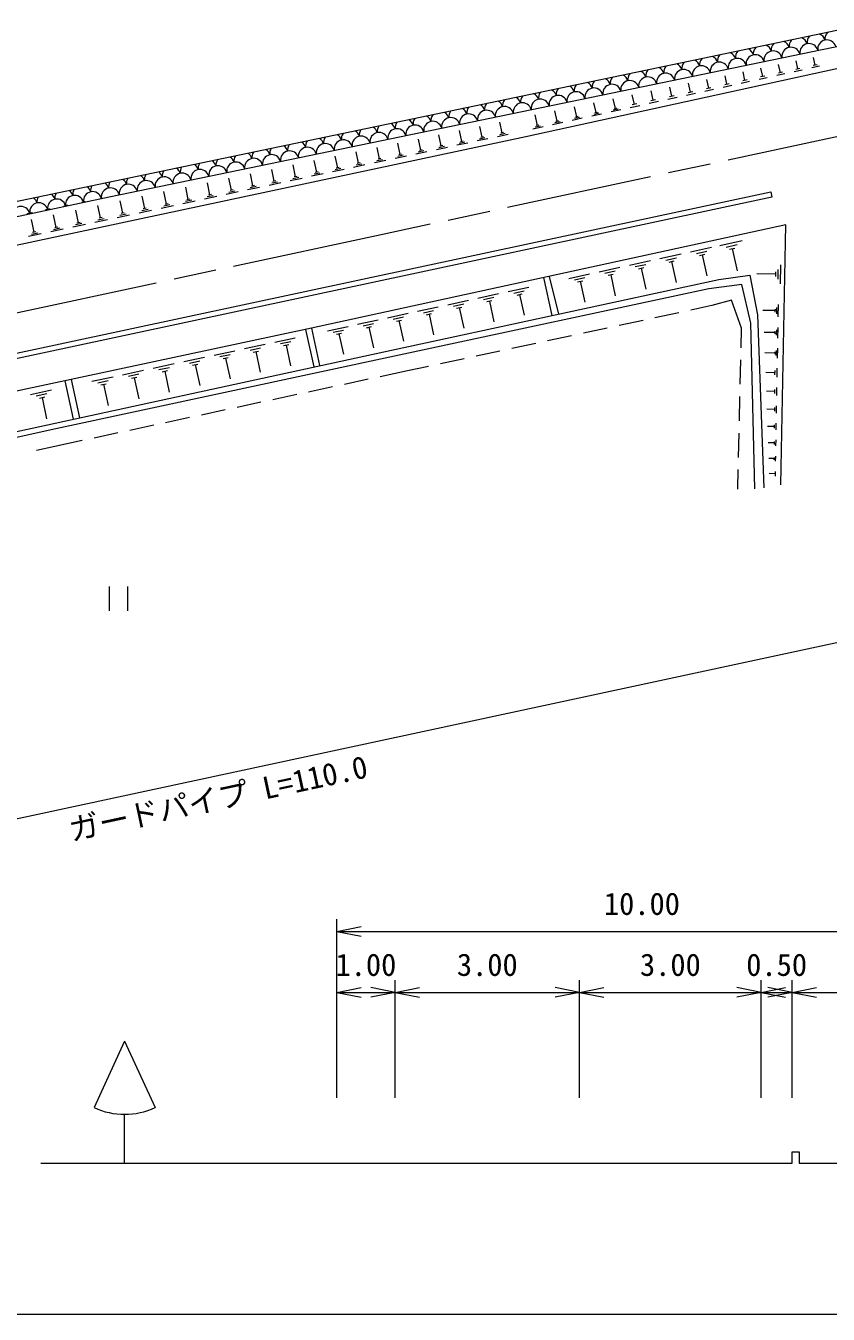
# Model space of a CAD drawing. Units: millimetres, scale not verified. Extents: x 40000 to 680000, y 20000 to 380000.
# Drawn here: x 491182 to 557004, y 205000 to 310622 of the extents above; entities that cross this region are included whole.
import ezdxf
from ezdxf.enums import TextEntityAlignment as Align

# ---------------------------------------------------------------- set-up
doc = ezdxf.new("R2010")
doc.units = ezdxf.units.MM
doc.header["$LTSCALE"] = 1000
doc.linetypes.add('CHAIN', pattern=[18.5, 12, -1.5, 3.5, -1.5])
for name, color, linetype, lineweight in [('M-BGD', 7, 'Continuous', 13), ('M-BMK', 2, 'CHAIN', 13), ('M-STR-HTXT', 7, 'Continuous', 13), ('M-TTL-BAND', 7, 'Continuous', 13)]:
    doc.layers.add(name, color=color, linetype=linetype, lineweight=lineweight)
doc.styles.add('ＭＳ ゴシック', font='')
doc.styles.get('ＭＳ ゴシック').set_extended_font_data('MS Gothic')

msp = doc.modelspace()

# ---------------------------------------------------------------- linework, layer by layer
at = {"layer": 'M-BGD'}
for p, q in [((553077, 306773), (552931, 307439)), ((554511, 307084), (554368, 307735)), ((556090, 307426), (555771, 307356)), ((555931, 307391), (555791, 308029)), ((548693, 305824), (548538, 306531)), ((550168, 306144), (550016, 306836)), ((552006, 306365), (551327, 306216)), ((551799, 306497), (551460, 306423)), ((551629, 306460), (551481, 307139)), ((553446, 306680), (552781, 306534)), ((553243, 306810), (552911, 306737)), ((554872, 306992), (554221, 306850)), ((554674, 307119), (554348, 307048)), ((556285, 307302), (555647, 307162)), ((542651, 304516), (542484, 305280)), ((544183, 304848), (544019, 305597)), ((545701, 305176), (545540, 305912)), ((547604, 305400), (546883, 305243)), ((547384, 305541), (547024, 305462)), ((547204, 305502), (547046, 306223)), ((549085, 305725), (548378, 305570)), ((548870, 305863), (548516, 305785)), ((550553, 306046), (549860, 305894)), ((550341, 306181), (549995, 306106)), ((537967, 303502), (537790, 304311)), ((539543, 303843), (539370, 304637)), ((541299, 304224), (540910, 304138)), ((541105, 304181), (540934, 304960)), ((543075, 304409), (542311, 304241)), ((542842, 304558), (542460, 304474)), ((544599, 304742), (543849, 304578)), ((544371, 304889), (543996, 304807)), ((546109, 305073), (545373, 304912)), ((545885, 305217), (545517, 305136)), ((533149, 302458), (532961, 303313)), ((534770, 302810), (534586, 303649)), ((536376, 303157), (536196, 303981)), ((536479, 303180), (536273, 303135)), ((538416, 303388), (537607, 303211)), ((538192, 303445), (537787, 303356)), ((538068, 303524), (537866, 303480)), ((539984, 303732), (539190, 303558)), ((539764, 303787), (539367, 303700)), ((539643, 303865), (539444, 303821)), ((541537, 304072), (540758, 303901)), ((528606, 301491), (528418, 302374)), ((530264, 301842), (530077, 302717)), ((533623, 302338), (532768, 302151)), ((533386, 302398), (532958, 302305)), ((533255, 302482), (533042, 302435)), ((535236, 302692), (534396, 302508)), ((535003, 302751), (534583, 302659)), ((534875, 302832), (534665, 302787)), ((536833, 303042), (536009, 302861)), ((536605, 303099), (536193, 303009)), ((523583, 300428), (523390, 301336)), ((525266, 300784), (525074, 301683)), ((527187, 301074), (526741, 300980)), ((526940, 301138), (526750, 302030)), ((527052, 301162), (526829, 301115)), ((529095, 301365), (528212, 301176)), ((528850, 301428), (528409, 301334)), ((528716, 301515), (528496, 301468)), ((530748, 301717), (529873, 301530)), ((530506, 301780), (530068, 301686)), ((530373, 301866), (530154, 301819)), ((518486, 299348), (518287, 300281)), ((520193, 299710), (519996, 300634)), ((522146, 300004), (521688, 299906)), ((521893, 300069), (521697, 300986)), ((522007, 300094), (521778, 300045)), ((524086, 300297), (523178, 300104)), ((523835, 300362), (523381, 300266)), ((523697, 300452), (523470, 300403)), ((525764, 300655), (524864, 300463)), ((525515, 300719), (525065, 300624)), ((525378, 300808), (525154, 300760)), ((527433, 301011), (526542, 300821)), ((513312, 298252), (513107, 299211)), ((515045, 298619), (514842, 299570)), ((517030, 298917), (516559, 298817)), ((516770, 298985), (516569, 299926)), ((516887, 299010), (516652, 298959)), ((519002, 299214), (518069, 299015)), ((518744, 299281), (518277, 299182)), ((518602, 299373), (518369, 299323)), ((520705, 299577), (519780, 299380)), ((520449, 299643), (519987, 299545)), ((520309, 299734), (520078, 299685)), ((522400, 299938), (521483, 299743)), ((508060, 297140), (507850, 298125)), ((509819, 297513), (509611, 298489)), ((511570, 297883), (511364, 298851)), ((511691, 297909), (511449, 297858)), ((513842, 298115), (512883, 297910)), ((513577, 298183), (513097, 298081)), ((513432, 298278), (513192, 298227)), ((515571, 298483), (514620, 298280)), ((515308, 298551), (514833, 298450)), ((515164, 298645), (514926, 298594)), ((517291, 298849), (516349, 298649)), ((502730, 296011), (502515, 297023)), ((504516, 296389), (504302, 297392)), ((506292, 296766), (506081, 297760)), ((508605, 296999), (507620, 296789)), ((508333, 297069), (507840, 296965)), ((508183, 297166), (507937, 297114)), ((510359, 297373), (509383, 297165)), ((510089, 297443), (509601, 297339)), ((509941, 297539), (509697, 297487)), ((512105, 297745), (511138, 297538)), ((511837, 297814), (511354, 297711)), ((497320, 294864), (497100, 295898)), ((499132, 295249), (498913, 296279)), ((500936, 295631), (500718, 296652)), ((503290, 295866), (502278, 295651)), ((503010, 295939), (502504, 295831)), ((502856, 296038), (502604, 295984)), ((505070, 296246), (504068, 296032)), ((504793, 296318), (504292, 296211)), ((504641, 296416), (504390, 296363)), ((506842, 296623), (505848, 296411)), ((506567, 296694), (506070, 296589)), ((506416, 296792), (506168, 296739)), ((491874, 293704), (491654, 294736)), ((493689, 294091), (493469, 295123)), ((495505, 294477), (495285, 295510)), ((497892, 294716), (496859, 294496)), ((497606, 294790), (497090, 294680)), ((497450, 294892), (497191, 294837)), ((499702, 295102), (498673, 294882)), ((499417, 295176), (498902, 295066)), ((499261, 295277), (499004, 295222)), ((501500, 295485), (500480, 295268)), ((501218, 295558), (500708, 295449)), ((501063, 295659), (500808, 295604)), ((492160, 293630), (491643, 293520)), ((492003, 293731), (491745, 293676)), ((494261, 293942), (493228, 293722)), ((493975, 294017), (493459, 293906)), ((493818, 294118), (493560, 294063)), ((496076, 294329), (495043, 294109)), ((495791, 294403), (495274, 294293)), ((495634, 294505), (495376, 294450)), ((553126, 272984), (553513, 294295)), ((492445, 293556), (491413, 293336)), ((548113, 292610), (549941, 293007)), ((548620, 292480), (549534, 292679)), ((543203, 291542), (544928, 291917)), ((543681, 291420), (544544, 291608)), ((545708, 292087), (547438, 292463)), ((546187, 291965), (547052, 292153)), ((546451, 291795), (546883, 291889)), ((546667, 291842), (547043, 290112)), ((548898, 292302), (549355, 292401)), ((549126, 292351), (549524, 290524)), ((538206, 290456), (539923, 290830)), ((538682, 290335), (539540, 290522)), ((540702, 290999), (542423, 291373)), ((541179, 290877), (542040, 291064)), ((541441, 290709), (541871, 290802)), ((541656, 290756), (542030, 289035)), ((543943, 291252), (544375, 291345)), ((544159, 291298), (544534, 289573)), ((552876, 290630), (552862, 289861)), ((553075, 291011), (553047, 289473)), ((533653, 289979), (534324, 286867)), ((534113, 290079), (534867, 286984)), ((535715, 289915), (537427, 290287)), ((536189, 289794), (537045, 289980)), ((536450, 289627), (536878, 289720)), ((536664, 289673), (537036, 287961)), ((538943, 290167), (539372, 290261)), ((539158, 290214), (539531, 288497)), ((552677, 290249), (551138, 290277)), ((552680, 290441), (552673, 290057)), ((528268, 288297), (529966, 288666)), ((528739, 288177), (529588, 288361)), ((530746, 288835), (532448, 289205)), ((531218, 288715), (532069, 288900)), ((531477, 288548), (531902, 288641)), ((531690, 288594), (532060, 286892)), ((523326, 287223), (525015, 287590)), ((525795, 287759), (527488, 288127)), ((526264, 287639), (527111, 287823)), ((526522, 287474), (526945, 287566)), ((526734, 287520), (527102, 285826)), ((528997, 288010), (529422, 288103)), ((529209, 288057), (529578, 286358)), ((547445, 287678), (545722, 287309)), ((549060, 288135), (547445, 287678)), ((549897, 285839), (549060, 288135)), ((552637, 287394), (552633, 287143)), ((552765, 287517), (552755, 287016)), ((552894, 287765), (552876, 286763)), ((518399, 286152), (520081, 286517)), ((520862, 286687), (522547, 287053)), ((521329, 286568), (522171, 286751)), ((521585, 286403), (522006, 286495)), ((521796, 286449), (522162, 284764)), ((523794, 287103), (524639, 287287)), ((524051, 286938), (524474, 287030)), ((524263, 286984), (524630, 285295)), ((541811, 286471), (539855, 286052)), ((544744, 287099), (542789, 286680)), ((552635, 287269), (551634, 287287)), ((514125, 285736), (514808, 282658)), ((514608, 285839), (515287, 282762)), ((515935, 285616), (517617, 285982)), ((516401, 285497), (517243, 285680)), ((516657, 285333), (517078, 285424)), ((516868, 285379), (517233, 283696)), ((518865, 286033), (519707, 286216)), ((519121, 285868), (519542, 285960)), ((519332, 285914), (519697, 284232)), ((535944, 285213), (533988, 284794)), ((538877, 285842), (536922, 285423)), ((549859, 284231), (549897, 285839)), ((552633, 285467), (551756, 285483)), ((552635, 285576), (552631, 285357)), ((552747, 285684), (552739, 285246)), ((552860, 285901), (552844, 285024)), ((509120, 284156), (510816, 284518)), ((509589, 284034), (510437, 284215)), ((511602, 284686), (513291, 285047)), ((512069, 284565), (512914, 284745)), ((512326, 284399), (512748, 284489)), ((512537, 284444), (512898, 282755)), ((533011, 284585), (531055, 284166)), ((552829, 284188), (552815, 283383)), ((504136, 283091), (505846, 283456)), ((504609, 282969), (505464, 283151)), ((506632, 283624), (508334, 283988)), ((507103, 283502), (507954, 283684)), ((507361, 283335), (507787, 283426)), ((507574, 283380), (507938, 281677)), ((509847, 283868), (510271, 283958)), ((510059, 283913), (510421, 282217)), ((527144, 283328), (525188, 282909)), ((530077, 283956), (528122, 283537)), ((549788, 281232), (549835, 283231)), ((552621, 283789), (551816, 283804)), ((552623, 283890), (552619, 283689)), ((552725, 283989), (552718, 283586)), ((499126, 282020), (500849, 282388)), ((499602, 281897), (500464, 282081)), ((501634, 282556), (503351, 282923)), ((502109, 282433), (502967, 282617)), ((502370, 282265), (502799, 282356)), ((502584, 282311), (502951, 280594)), ((504869, 282800), (505296, 282892)), ((505082, 282846), (505448, 281137)), ((522487, 282330), (520253, 281852)), ((524210, 282699), (522487, 282330)), ((552609, 282184), (551873, 282198)), ((552612, 282368), (552605, 282000)), ((552799, 282549), (552786, 281813)), ((494394, 281521), (495084, 278374)), ((494894, 281627), (495579, 278481)), ((496610, 281483), (498340, 281852)), ((497089, 281359), (497954, 281544)), ((497351, 281189), (497784, 281281)), ((497567, 281235), (497937, 279505)), ((499864, 281728), (500295, 281820)), ((500079, 281774), (500447, 280051)), ((516342, 281014), (514386, 280596)), ((519275, 281642), (517319, 281224)), ((552771, 280980), (552759, 280310)), ((491559, 280403), (493302, 280776)), ((492041, 280279), (492913, 280465)), ((492306, 280107), (492741, 280200)), ((492524, 280154), (492896, 278410)), ((513408, 280386), (511452, 279968)), ((549717, 278233), (549764, 280232)), ((552597, 280648), (551927, 280660)), ((552600, 280815), (552594, 280480)), ((507541, 279130), (505585, 278712)), ((510475, 279758), (508519, 279340)), ((552586, 279178), (551980, 279189)), ((552589, 279329), (552584, 279026)), ((552744, 279478), (552733, 278872)), ((501674, 277874), (499718, 277456)), ((504607, 278502), (502652, 278084)), ((552578, 277907), (552573, 277634)), ((552718, 278042), (552708, 277495)), ((498740, 277247), (496785, 276828)), ((549645, 275234), (549693, 277233)), ((552576, 277771), (552030, 277781)), ((493573, 276140), (492068, 275805)), ((495807, 276619), (493573, 276140)), ((552566, 276424), (552077, 276433)), ((552568, 276546), (552564, 276302)), ((552693, 276666), (552684, 276178)), ((552556, 275136), (552123, 275144)), ((552558, 275244), (552554, 275027)), ((552669, 275350), (552661, 274917)), ((549584, 272626), (549622, 274234)), ((552642, 273901), (552167, 273909)), ((552646, 274091), (552639, 273711)), ((498018, 264660), (498018, 262660)), ((499518, 264660), (499518, 262660)), ((499288, 227391), (496788, 221937)), ((499288, 227391), (501788, 221937)), ((499288, 217391), (499288, 221391))]:
    msp.add_line(p, q, dxfattribs=at)
for points in [[(559546, 310622), (535714, 305641), (477210, 293462), (444843, 286386), (430279, 283303), (425597, 282303), (396372, 277935), (380283, 275762)], [(380459, 273874), (416225, 279447), (427740, 281363), (458642, 288210), (498011, 296603), (559817, 309372)], [(560192, 307646), (532212, 301518), (474086, 289132), (444544, 282787), (428172, 279537), (401227, 274713), (380781, 271289)], [(553513, 294295), (514608, 285839), (487581, 280065), (461640, 274338), (445900, 270951)], [(550972, 272659), (550656, 286231), (549906, 289414), (547206, 289047), (522196, 283688), (493277, 277497), (462924, 270740), (448743, 267441), (447820, 254179), (448504, 251646)], [(448271, 268142), (486514, 276513), (521172, 284040), (548025, 289812), (550580, 290167)], [(550580, 290167), (551205, 286925), (551709, 272734)], [(492421, 217391), (554051, 217391), (554051, 218324), (554618, 218324), (554618, 217391), (567772, 217391), (567772, 211088)]]:
    msp.add_lwpolyline(points, dxfattribs=at)
msp.add_lwpolyline([(446282, 274362), (552292, 297006), (552384, 296575), (446374, 273931)], close=True, dxfattribs=at)
for centre, radius, start, end in [((554545, 308944), 752, 15.62257, 67.24929), ((556014, 309248), 752, 135.89245, 187.72283), ((556014, 309248), 752, 15.62257, 67.71766), ((557483, 309551), 752, 135.41836, 187.72283), ((550138, 308034), 752, 137.7338, 187.72283), ((550138, 308034), 752, 15.62257, 65.87631), ((551607, 308337), 752, 137.28128, 187.72283), ((552483, 307804), 752, 15.62257, 187.72283), ((551607, 308337), 752, 15.62257, 66.32883), ((553076, 308641), 752, 136.82369, 187.72283), ((553952, 308107), 752, 15.62257, 187.72283), ((553076, 308641), 752, 15.62257, 66.78643), ((554545, 308944), 752, 136.36082, 187.72283), ((555421, 308411), 752, 15.62257, 187.72283), ((556890, 308714), 752, 15.62257, 187.72283), ((544262, 306820), 752, 15.62257, 64.11327), ((545731, 307123), 752, 139.0628, 187.72283), ((545731, 307123), 752, 15.62257, 64.54731), ((547200, 307427), 752, 138.62438, 187.72283), ((548076, 306893), 752, 15.62257, 187.72283), ((547200, 307427), 752, 15.62257, 64.98573), ((548669, 307730), 752, 138.18144, 187.72283), ((549545, 307197), 752, 15.62257, 187.72283), ((548669, 307730), 752, 15.62257, 65.42867), ((551014, 307500), 752, 15.62257, 187.72283), ((539855, 305910), 752, 140.77427, 187.72283), ((539855, 305910), 752, 15.62257, 62.83584), ((541324, 306213), 752, 140.35244, 187.72283), ((542200, 305679), 752, 15.62257, 187.72283), ((541324, 306213), 752, 15.62257, 63.25767), ((542793, 306516), 752, 139.92668, 187.72283), ((543669, 305983), 752, 15.62257, 187.72283), ((542793, 306516), 752, 15.62257, 63.68343), ((544262, 306820), 752, 139.49685, 187.72283), ((545138, 306286), 752, 15.62257, 187.72283), ((546607, 306590), 752, 15.62257, 187.72283), ((533979, 304696), 752, 15.62257, 61.31412), ((535448, 304999), 752, 141.9364, 187.72283), ((535448, 304999), 752, 15.62257, 61.5927), ((536917, 305303), 752, 141.60664, 187.72283), ((537793, 304769), 752, 15.62257, 187.72283), ((536917, 305303), 752, 15.62257, 62.00348), ((538386, 305606), 752, 141.1923, 187.72283), ((539262, 305072), 752, 15.62257, 187.72283), ((538386, 305606), 752, 15.62257, 62.41782), ((540731, 305376), 752, 15.62257, 187.72283), ((529572, 303785), 752, 143.00734, 187.72283), ((529572, 303785), 752, 15.62257, 60.51311), ((531041, 304089), 752, 142.74177, 187.72283), ((531917, 303555), 752, 15.62257, 187.72283), ((531041, 304089), 752, 15.62257, 60.77868), ((532510, 304392), 752, 142.47478, 187.72283), ((533386, 303858), 752, 15.62257, 187.72283), ((532510, 304392), 752, 15.62257, 61.04567), ((533979, 304696), 752, 142.20633, 187.72283), ((534855, 304162), 752, 15.62257, 187.72283), ((536324, 304465), 752, 15.62257, 187.72283), ((523696, 302571), 752, 15.62257, 59.46453), ((525165, 302875), 752, 143.79577, 187.72283), ((525165, 302875), 752, 15.62257, 59.72467), ((526634, 303178), 752, 143.53431, 187.72283), ((527510, 302644), 752, 15.62257, 187.72283), ((526634, 303178), 752, 15.62257, 59.98614), ((528103, 303482), 752, 143.27151, 187.72283), ((528979, 302948), 752, 15.62257, 187.72283), ((528103, 303482), 752, 15.62257, 60.24894), ((530448, 303251), 752, 15.62257, 187.72283), ((519289, 301661), 752, 144.82869, 187.72283), ((519289, 301661), 752, 15.62257, 58.69175), ((520758, 301964), 752, 144.57235, 187.72283), ((521634, 301430), 752, 15.62257, 187.72283), ((520758, 301964), 752, 15.62257, 58.94809), ((522227, 302268), 752, 144.31477, 187.72283), ((523103, 301734), 752, 15.62257, 187.72283), ((522227, 302268), 752, 15.62257, 59.20568), ((523696, 302571), 752, 144.05592, 187.72283), ((524572, 302037), 752, 15.62257, 187.72283), ((526041, 302341), 752, 15.62257, 187.72283), ((513413, 300447), 752, 15.62257, 57.67838), ((514882, 300750), 752, 145.59048, 187.72283), ((514882, 300750), 752, 15.62257, 57.92997), ((516351, 301054), 752, 145.33773, 187.72283), ((517227, 300520), 752, 15.62257, 187.72283), ((516351, 301054), 752, 15.62257, 58.18271), ((517820, 301357), 752, 145.08381, 187.72283), ((518696, 300824), 752, 15.62257, 187.72283), ((517820, 301357), 752, 15.62257, 58.43663), ((520165, 301127), 752, 15.62257, 187.72283), ((509006, 299536), 752, 15.62257, 56.93036), ((510475, 299840), 752, 146.34185, 187.72283), ((511351, 299306), 752, 15.62257, 187.72283), ((510475, 299840), 752, 15.62257, 57.17859), ((511944, 300143), 752, 146.09252, 187.72283), ((512820, 299610), 752, 15.62257, 187.72283), ((511944, 300143), 752, 15.62257, 57.42793), ((513413, 300447), 752, 145.84207, 187.72283), ((514289, 299913), 752, 15.62257, 187.72283), ((515758, 300217), 752, 15.62257, 187.72283), ((503130, 298322), 752, 15.62257, 55.94799), ((504599, 298626), 752, 147.32842, 187.72283), ((504599, 298626), 752, 15.62257, 56.19203), ((506068, 298929), 752, 147.08336, 187.72283), ((506945, 298396), 752, 15.62257, 187.72283), ((506068, 298929), 752, 15.62257, 56.43709), ((507537, 299233), 752, 146.83726, 187.72283), ((508414, 298699), 752, 15.62257, 187.72283), ((507537, 299233), 752, 15.62257, 56.68319), ((509006, 299536), 752, 146.59009, 187.72283), ((509882, 299003), 752, 15.62257, 187.72283), ((498724, 297412), 752, 15.62257, 55.22184), ((500193, 297716), 752, 148.05754, 187.72283), ((501069, 297182), 752, 15.62257, 187.72283), ((500193, 297716), 752, 15.62257, 55.46291), ((501661, 298019), 752, 147.8155, 187.72283), ((502538, 297485), 752, 15.62257, 187.72283), ((501661, 298019), 752, 15.62257, 55.70495), ((503130, 298322), 752, 147.57246, 187.72283), ((504007, 297789), 752, 15.62257, 187.72283), ((505476, 298092), 752, 15.62257, 187.72283), ((492848, 296198), 752, 15.62257, 54.26698), ((494317, 296502), 752, 149.01614, 187.72283), ((494317, 296502), 752, 15.62257, 54.50431), ((495786, 296805), 752, 148.77789, 187.72283), ((496662, 296271), 752, 15.62257, 187.72283), ((495786, 296805), 752, 15.62257, 54.74255), ((497255, 297109), 752, 148.53872, 187.72283), ((498131, 296575), 752, 15.62257, 187.72283), ((497255, 297109), 752, 15.62257, 54.98172), ((498724, 297412), 752, 148.29861, 187.72283), ((499600, 296878), 752, 15.62257, 187.72283), ((490786, 295057), 752, 15.62257, 187.72283), ((492255, 295361), 752, 15.62257, 187.72283), ((491379, 295895), 752, 15.62257, 54.03054), ((492848, 296198), 752, 149.25347, 187.72283), ((493724, 295664), 752, 15.62257, 187.72283), ((494600, 295131), 752, 87.81871, 116.25133), ((495193, 295968), 752, 15.62257, 187.72283), ((496069, 295434), 752, 91.14527, 112.92476), ((497538, 295738), 752, 96.08328, 107.98675), ((491662, 294524), 752, 82.79412, 121.27592), ((493131, 294827), 752, 85.12415, 118.94588), ((499288, 227391), 6000, 245.37568, 294.62432)]:
    msp.add_arc(centre, radius, start, end, dxfattribs=at)
at = {"layer": 'M-BMK'}
msp.add_lwpolyline([(560523, 302125), (519963, 293408), (466749, 281991)], dxfattribs=at)
at = {"layer": 'M-STR-HTXT'}
for p, q in [((452605, 237514), (560544, 260681)), ((516694, 222750), (516694, 237384)), ((516694, 236384), (518694, 236784)), ((516694, 236384), (566747, 236384)), ((516694, 236384), (518694, 235984)), ((521474, 222750), (521474, 232384)), ((536603, 222750), (536603, 232384)), ((551506, 222750), (551506, 232384)), ((554037, 222750), (554037, 232384)), ((516694, 231384), (518694, 231784)), ((516694, 231384), (521474, 231384)), ((516694, 231384), (518694, 230984)), ((521474, 231384), (519474, 231784)), ((521474, 231384), (519474, 230984)), ((521474, 231384), (523474, 231784)), ((521474, 231384), (536603, 231384)), ((521474, 231384), (523474, 230984)), ((536603, 231384), (534603, 231784)), ((536603, 231384), (534603, 230984)), ((536603, 231384), (538603, 231784)), ((536603, 231384), (551506, 231384)), ((536603, 231384), (538603, 230984)), ((551506, 231384), (549506, 231784)), ((551506, 231384), (549506, 230984)), ((551506, 231384), (553506, 231784)), ((551506, 231384), (554037, 231384)), ((551506, 231384), (553506, 230984)), ((554037, 231384), (552037, 231784)), ((554037, 231384), (552037, 230984)), ((554037, 231384), (556037, 231784)), ((554037, 231384), (566747, 231384)), ((554037, 231384), (556037, 230984))]:
    msp.add_line(p, q, dxfattribs=at)
at = {"layer": 'M-TTL-BAND'}
msp.add_line((40000, 205000), (579000, 205000), dxfattribs=at)

# ---------------------------------------------------------------- texts
at = {"layer": 'M-STR-HTXT', "style": 'ＭＳ ゴシック'}
msp.add_text('ガードパイプ L=110.0', height=1833, rotation=12.114, dxfattribs=at).set_placement((507267, 245871), align=Align.BOTTOM_CENTER)
for s, p in [('10.00', (541721, 237184)), ('1.00', (519084, 232184)), ('3.00', (529039, 232184)), ('3.00', (544055, 232184)), ('0.50', (552772, 232184))]:
    msp.add_text(s, height=1833, dxfattribs=at).set_placement(p, align=Align.BOTTOM_CENTER)

doc.saveas('drawing.dxf')
